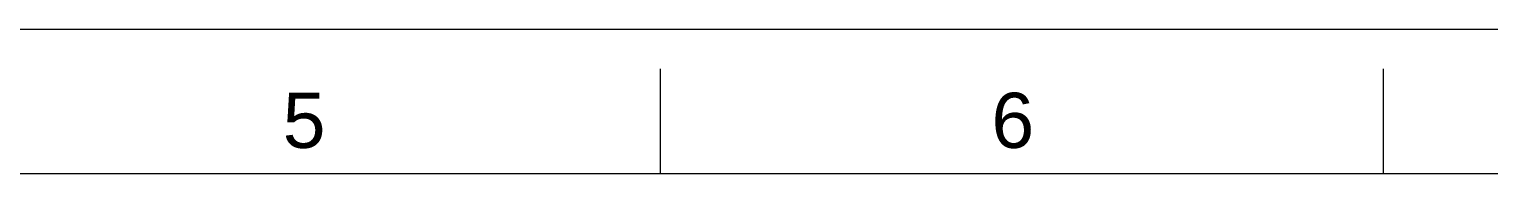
# Model space of a CAD drawing. Header units: millimetres. Extents: x 120 to 960, y 55 to 649.
# Drawn here: x 552.3 to 754.3, y 628.6 to 648.6 of the extents above; entities that cross this region are included whole.
import ezdxf

# ---------------------------------------------------------------- set-up
doc = ezdxf.new("R2010")
doc.units = ezdxf.units.MM
doc.layers.get('0').update_dxf_attribs({"lineweight": 13})
doc.styles.get("Standard").update_dxf_attribs({"font": 'arial.ttf'})

msp = doc.modelspace()

# ---------------------------------------------------------------- linework, layer by layer
at = {"color": 7, "linetype": 'Continuous'}
for p, q in [((119.678, 648.564), (959.678, 648.564)), ((639.678, 628.564), (639.678, 643.1)), ((739.678, 628.564), (739.678, 643.1)), ((939.678, 628.564), (139.678, 628.564))]:
    msp.add_line(p, q, dxfattribs=at)

# ---------------------------------------------------------------- texts
at = {"char_height": 7.624, "attachment_point": 5}
for s, insert in [('5', (590.377, 635.902)), ('6', (688.415, 635.902))]:
    msp.add_mtext_dynamic_manual_height_columns(s, width=50, gutter_width=12.5, heights=[0], dxfattribs=dict(at, insert=insert))

doc.saveas('drawing.dxf')
